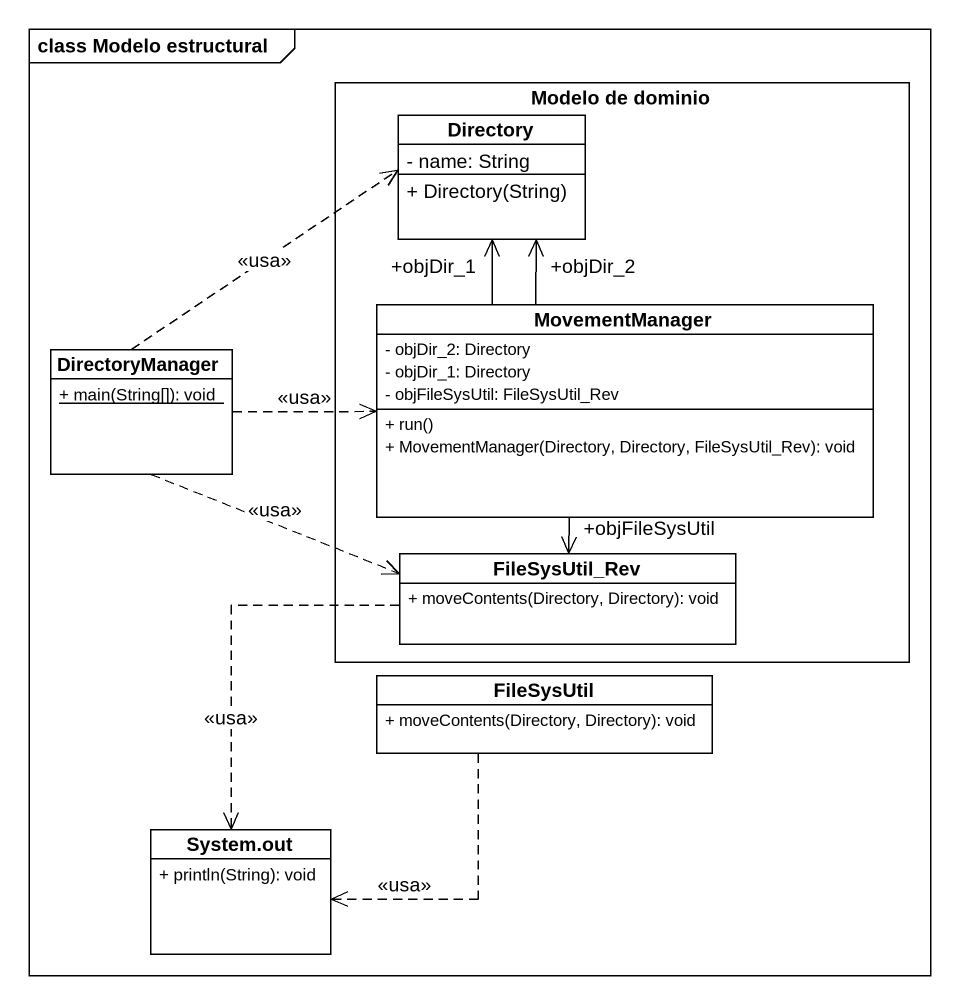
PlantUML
@startuml
mainframe class Modelo estructural
hide circle
hide empty members
skinparam classAttributeIconSize 0
rectangle "Modelo de dominio" as Modelo_de_dominio {
  class Directory {
    - name: String
    + Directory(String)
  }
  class MovementManager {
    - objDir_2: Directory
    - objDir_1: Directory
    - objFileSysUtil: FileSysUtil_Rev
    + run()
    + MovementManager(Directory, Directory, FileSysUtil_Rev): void
  }
  class FileSysUtil_Rev {
    + moveContents(Directory, Directory): void
  }
}
class DirectoryManager {
  {static} + main(String[]): void
}
class FileSysUtil {
  + moveContents(Directory, Directory): void
}
class "System.out" as System_out {
  + println(String): void
}
DirectoryManager .up.> Directory : <<usa>>
DirectoryManager .right.> MovementManager : <<usa>>
DirectoryManager .right.> FileSysUtil_Rev : <<usa>>
MovementManager -up-> "+objDir_1" Directory
MovementManager -up-> "+objDir_2" Directory
MovementManager --> "+objFileSysUtil" FileSysUtil_Rev
FileSysUtil_Rev ..> System_out : <<usa>>
FileSysUtil .left.> System_out : <<usa>>
@enduml
